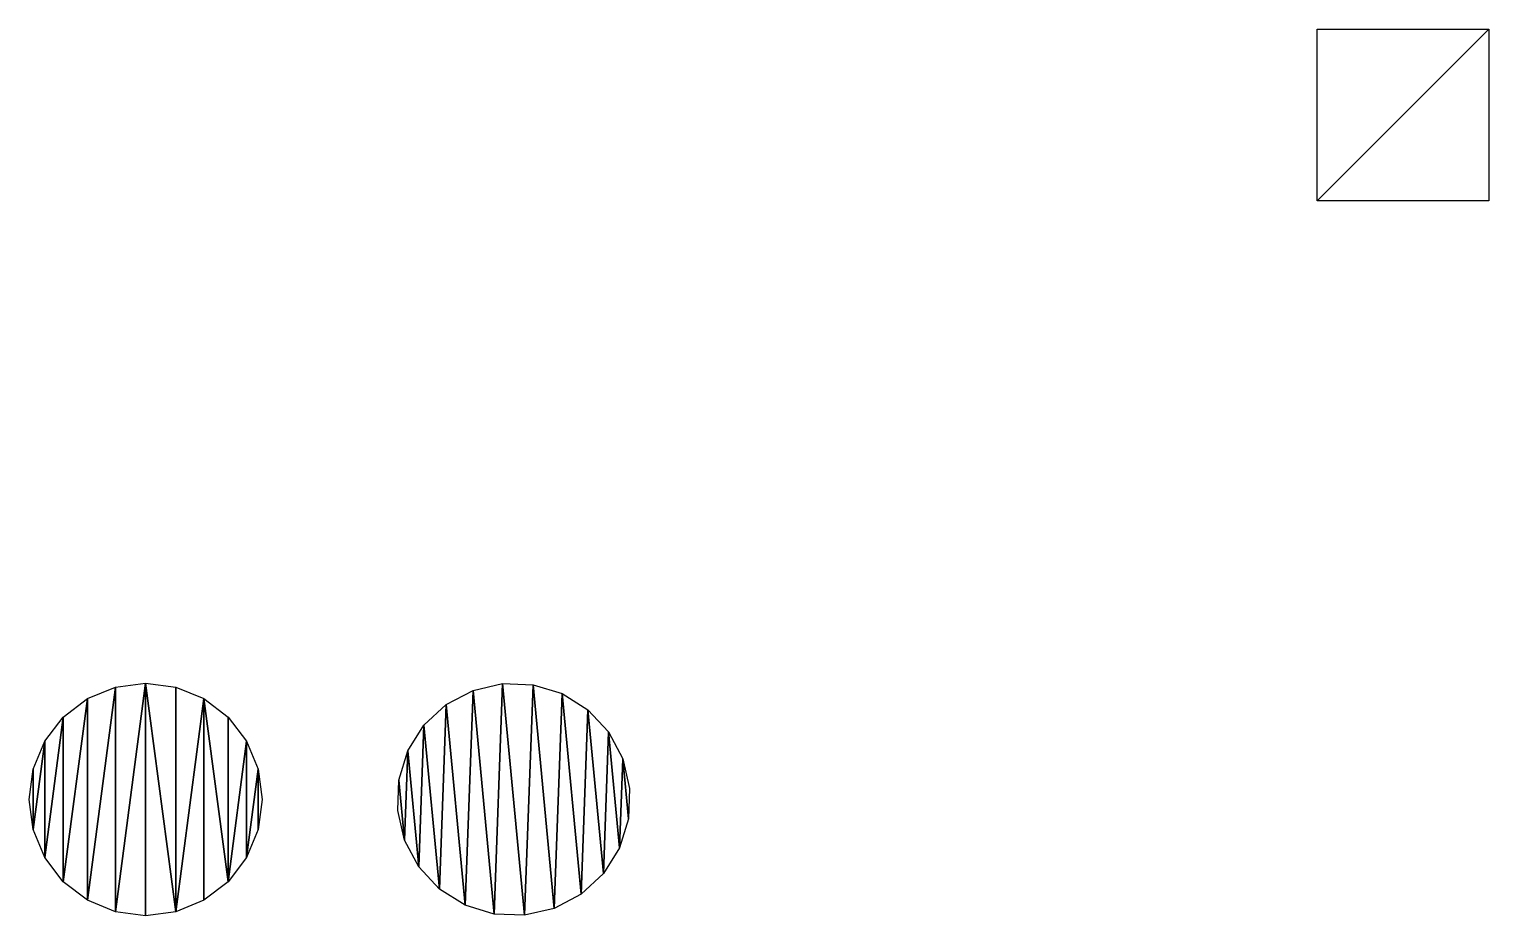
# Model space of a CAD drawing. Header units: metres. Extents: x -935 to 1842, y -1273 to 224.
# Drawn here: x 381.31 to 428.9, y 87.2 to 116.14 of the extents above; entities that cross this region are included whole.
import ezdxf

# ---------------------------------------------------------------- set-up
doc = ezdxf.new("R2010")
doc.units = ezdxf.units.M

msp = doc.modelspace()

# ---------------------------------------------------------------- meshes
at = {"layer": 'Group#8'}
mesh = msp.add_polyface(dxfattribs=at)
corners = [(428.903, 116.138), (423.303, 110.538), (423.303, 116.138), (428.903, 110.538)]
mesh.append_faces([[corners[k] for k in face] for face in [(0, 1, 2), (1, 0, 3)]], dxfattribs={"vtx0": -1})
mesh = msp.add_polyface(dxfattribs=at)
corners = [(381.435, 91.983), (381.435, 90.017), (381.305, 91), (381.814, 92.899), (381.814, 89.101), (382.418, 93.686), (382.418, 88.314), (383.204, 94.289), (383.204, 87.711), (384.12, 94.669), (384.12, 87.331), (385.103, 94.798), (385.103, 87.202), (386.087, 87.331), (386.087, 94.669), (387.003, 94.289), (387.003, 87.711), (387.789, 88.314), (387.789, 93.686), (388.393, 92.899), (388.393, 89.101), (388.772, 91.983), (388.772, 90.017), (388.902, 91)]
mesh.append_faces([[corners[k] for k in face] for face in [(0, 1, 2), (22, 21, 23)]], dxfattribs={"vtx0": -1})
mesh.append_faces([[corners[k] for k in face] for face in [(1, 3, 4), (4, 5, 6), (6, 7, 8), (8, 9, 10), (10, 11, 12), (12, 11, 13), (13, 15, 16), (16, 15, 17), (17, 19, 20), (20, 21, 22)]], dxfattribs={"vtx0": -1, "vtx1": -1})
mesh.append_faces([[corners[k] for k in face] for face in [(1, 0, 3), (4, 3, 5), (6, 5, 7), (8, 7, 9), (10, 9, 11), (13, 11, 14), (13, 14, 15), (17, 15, 18), (17, 18, 19), (20, 19, 21)]], dxfattribs={"vtx0": -1, "vtx2": -1})
mesh = msp.add_polyface(dxfattribs=at)
corners = [(393.358, 91.633), (393.544, 89.675), (393.322, 90.642), (393.65, 92.581), (394.008, 88.799), (394.176, 93.421), (394.683, 88.073), (394.903, 94.096), (395.523, 87.546), (395.779, 94.56), (396.471, 87.255), (396.745, 94.781), (397.462, 87.219), (397.736, 94.745), (398.428, 87.44), (398.684, 94.454), (399.304, 87.904), (399.524, 93.927), (400.03, 88.579), (400.199, 93.201), (400.557, 89.419), (400.663, 92.325), (400.849, 90.367), (400.885, 91.358)]
mesh.append_faces([[corners[k] for k in face] for face in [(0, 1, 2), (22, 21, 23)]], dxfattribs={"vtx0": -1})
mesh.append_faces([[corners[k] for k in face] for face in [(1, 3, 4), (4, 5, 6), (6, 7, 8), (8, 9, 10), (10, 11, 12), (12, 13, 14), (14, 15, 16), (16, 17, 18), (18, 19, 20), (20, 21, 22)]], dxfattribs={"vtx0": -1, "vtx1": -1})
mesh.append_faces([[corners[k] for k in face] for face in [(1, 0, 3), (4, 3, 5), (6, 5, 7), (8, 7, 9), (10, 9, 11), (12, 11, 13), (14, 13, 15), (16, 15, 17), (18, 17, 19), (20, 19, 21)]], dxfattribs={"vtx0": -1, "vtx2": -1})

doc.saveas('drawing.dxf')
